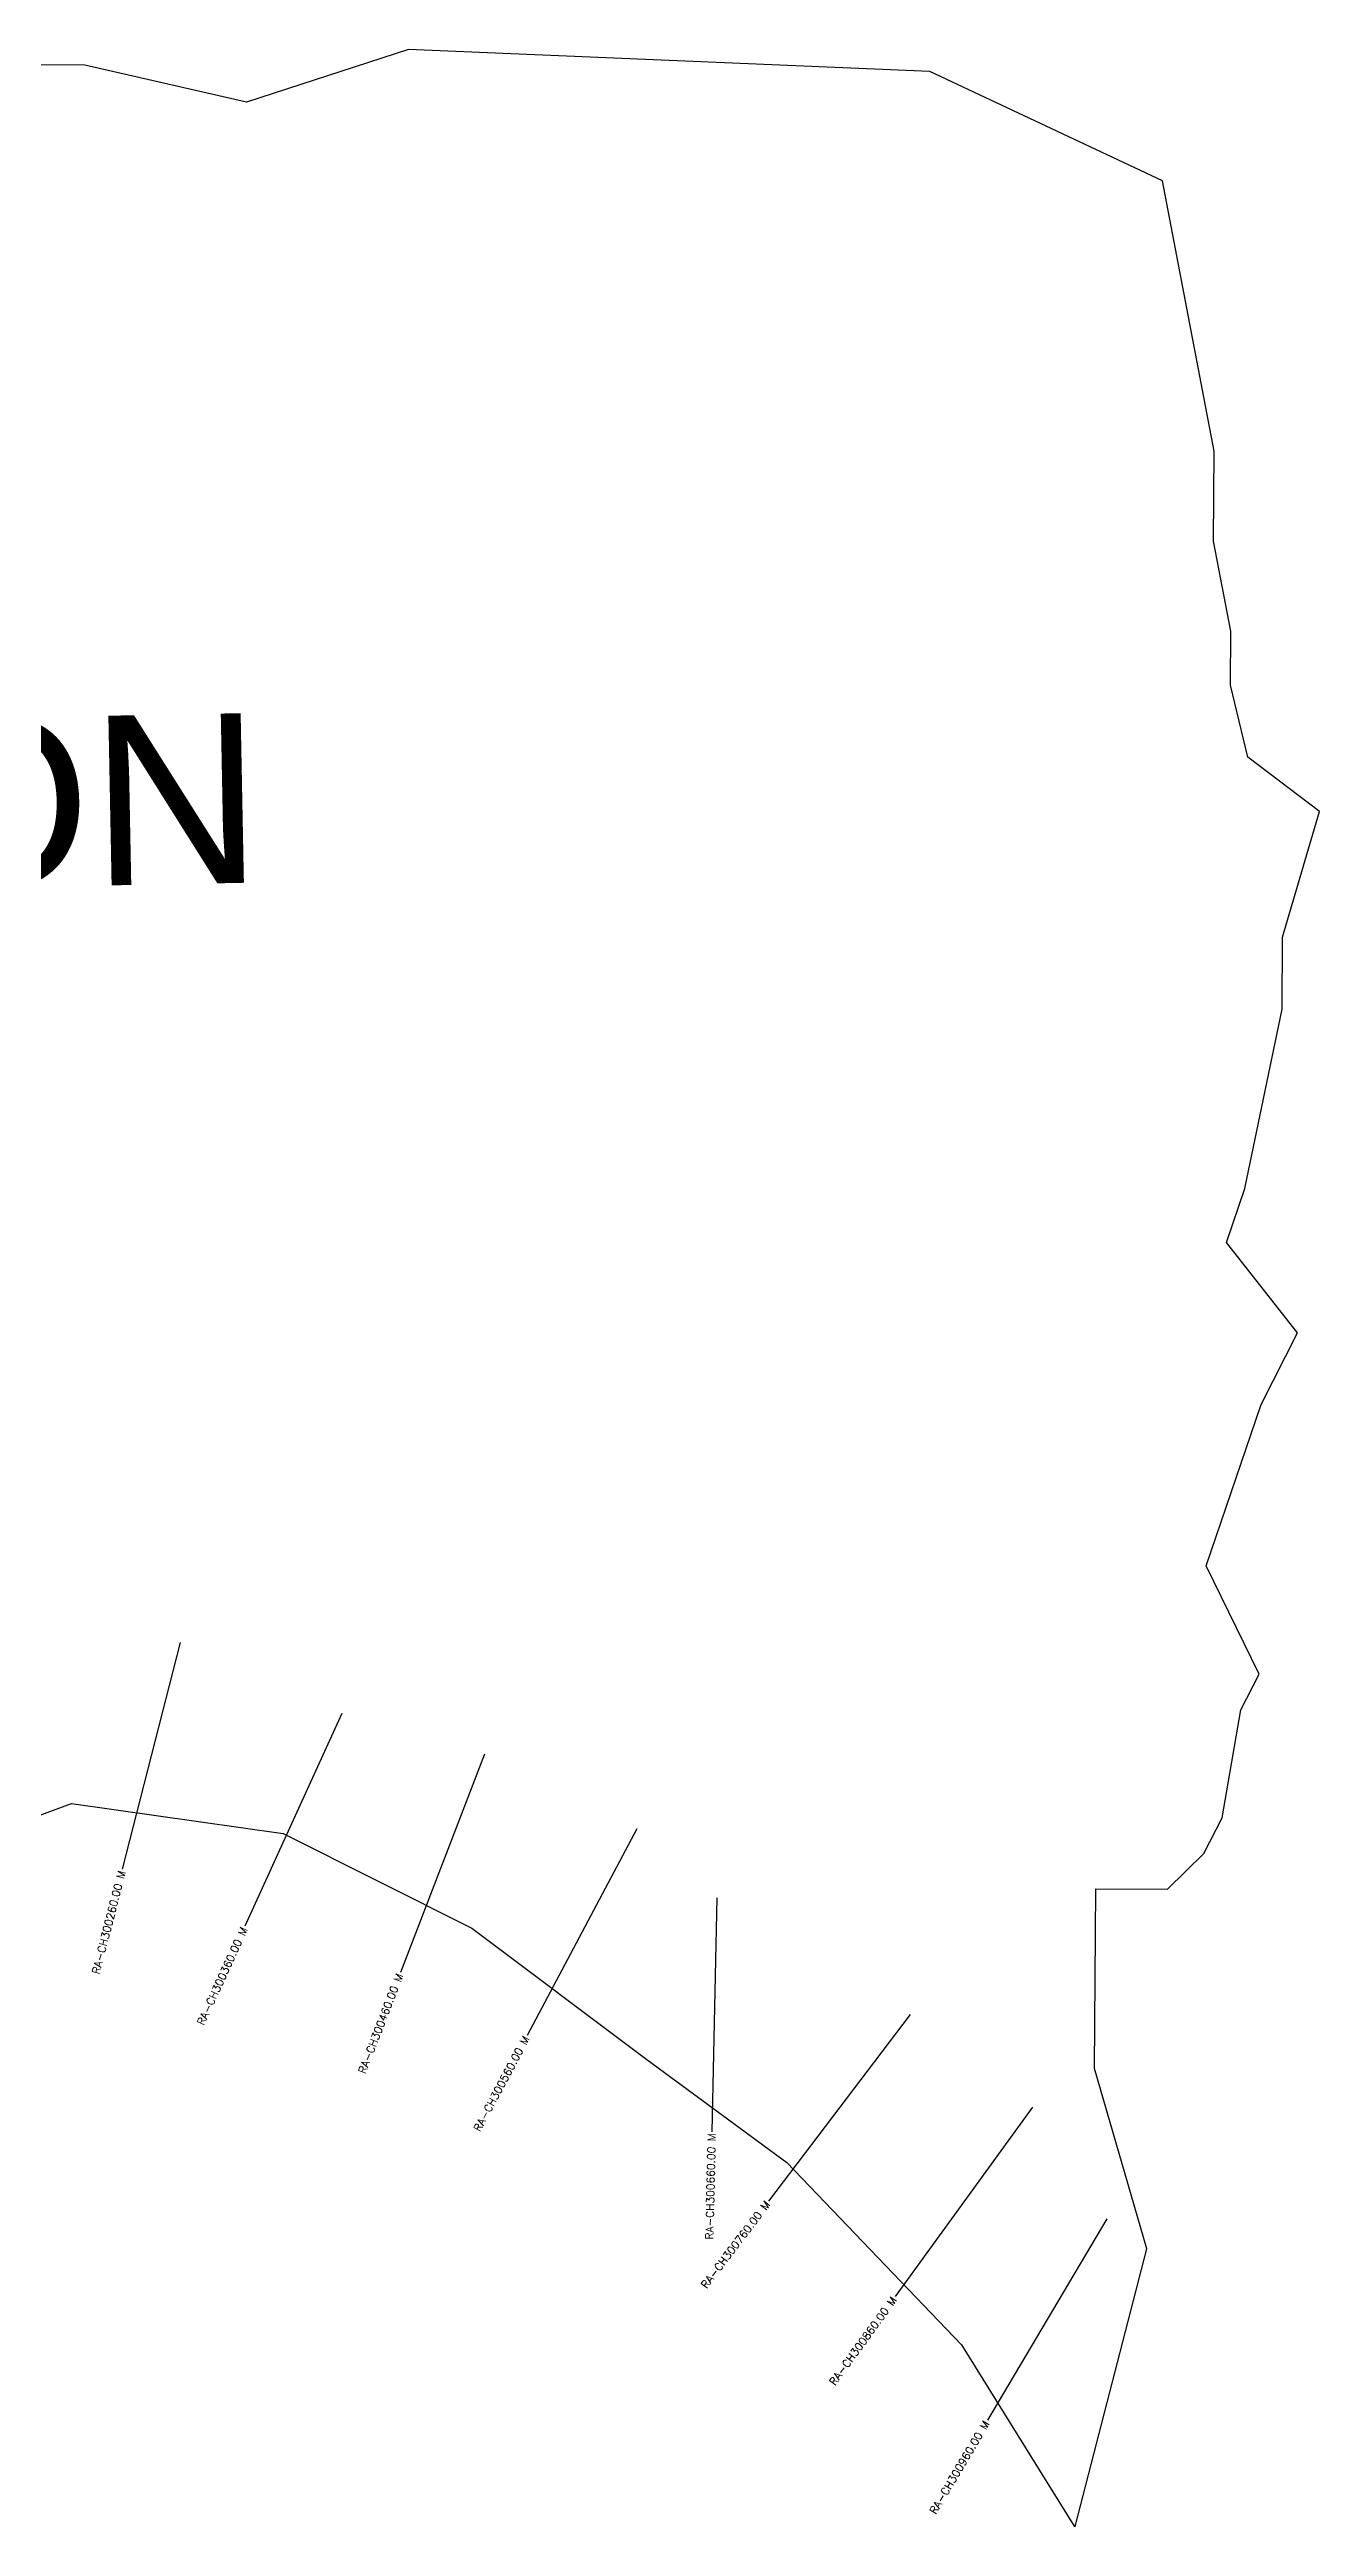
# Model space of a CAD drawing. Header units: metres. Extents: x 281119 to 283539, y 2015291 to 2017361.
# Drawn here: x 282725 to 283539, y 2015640 to 2017228 of the extents above; entities that cross this region are included whole.
import ezdxf
from ezdxf.enums import TextEntityAlignment as Align

# ---------------------------------------------------------------- set-up
doc = ezdxf.new("R2010")
doc.units = ezdxf.units.M
doc.header["$MEASUREMENT"] = 0
for name, color, linetype in [('CS', 134, 'Continuous'), ('CSMark', 6, 'Continuous'), ('VILLAGE BOUNDRY', 10, 'Continuous'), ('VILLAGE NAME', 250, 'Continuous')]:
    doc.layers.add(name, color=color, linetype=linetype)
doc.styles.get("Standard").update_dxf_attribs({"font": 'simplex.shx'})

msp = doc.modelspace()

# ---------------------------------------------------------------- linework, layer by layer
at = {"layer": 'CS'}
for p, q in [((282808.6, 2016206.7), (282771.4, 2016061.4)), ((282912.3, 2016161.3), (282850.1, 2016024.8)), ((283003.7, 2016135.2), (282949.8, 2015995.2)), ((283101.5, 2016087.3), (283031.1, 2015954.9)), ((283152.7, 2016043.1), (283149.5, 2015893.1)), ((283276.6, 2015968.2), (283185.9, 2015848.7)), ((283355.1, 2015908.9), (283267, 2015787.4)), ((283402.7, 2015837.2), (283326.2, 2015708.2))]:
    msp.add_line(p, q, dxfattribs=at)
at = {"layer": 'VILLAGE BOUNDRY'}
msp.add_lwpolyline([(282645.1, 2016069), (282738.9, 2016103.5), (282874.5, 2016084.2), (282995.5, 2016023.6), (283107.8, 2015939.4), (283197.6, 2015873.3), (283309.5, 2015756.5), (283381.8, 2015640.2), (283382.6, 2015640.1), (283428.5, 2015818.1), (283394.8, 2015933.7), (283395.7, 2016048.9), (283441.8, 2016048.6), (283465, 2016071.5), (283476.7, 2016094.4), (283488.7, 2016163.5), (283500.5, 2016186.4), (283466.4, 2016255.8), (283501.7, 2016359.3), (283525.1, 2016405.2), (283479.5, 2016463.2), (283491.2, 2016497.7), (283515.2, 2016612.8), (283515.5, 2016658.9), (283539.2, 2016739.4), (283493.3, 2016774.3), (283482.1, 2016820.5), (283482.4, 2016855.1), (283471.3, 2016912.8), (283471.7, 2016970.4), (283438.4, 2017143.6), (283289.2, 2017213.8), (282955, 2017227.9), (282851, 2017194.1), (282747.4, 2017217.9), (282689.8, 2017218.3)], dxfattribs=at)

# ---------------------------------------------------------------- texts
at = {"layer": 'CSMark'}
for s, rotation, p in [('RA-CH300260.00 M', 75.6318, (282771.2, 2016060.4)), ('RA-CH300360.00 M', 65.4976, (282849.7, 2016023.9)), ('RA-CH300460.00 M', 68.9468, (282949.4, 2015994.3)), ('RA-CH300560.00 M', 61.9891, (283030.6, 2015954)), ('RA-CH300660.00 M', 88.7556, (283149.4, 2015892.1)), ('RA-CH300760.00 M', 52.8083, (283185.3, 2015847.9)), ('RA-CH300860.00 M', 54.0517, (283266.4, 2015786.6)), ('RA-CH300960.00 M', 59.3179, (283325.7, 2015707.3))]:
    msp.add_text(s, height=5, rotation=rotation, dxfattribs=at).set_placement(p, align=Align.MIDDLE_RIGHT)
at = {"layer": 'VILLAGE NAME', "insert": (282201.5, 2016790), "char_height": 108.748, "attachment_point": 1, "rotation": 1.1028}
msp.add_mtext_dynamic_manual_height_columns('{\\fArial|b0|i0|c0|p34;ADGAON}', width=726.929, gutter_width=543.7, heights=[0], dxfattribs=at)

doc.saveas('drawing.dxf')
